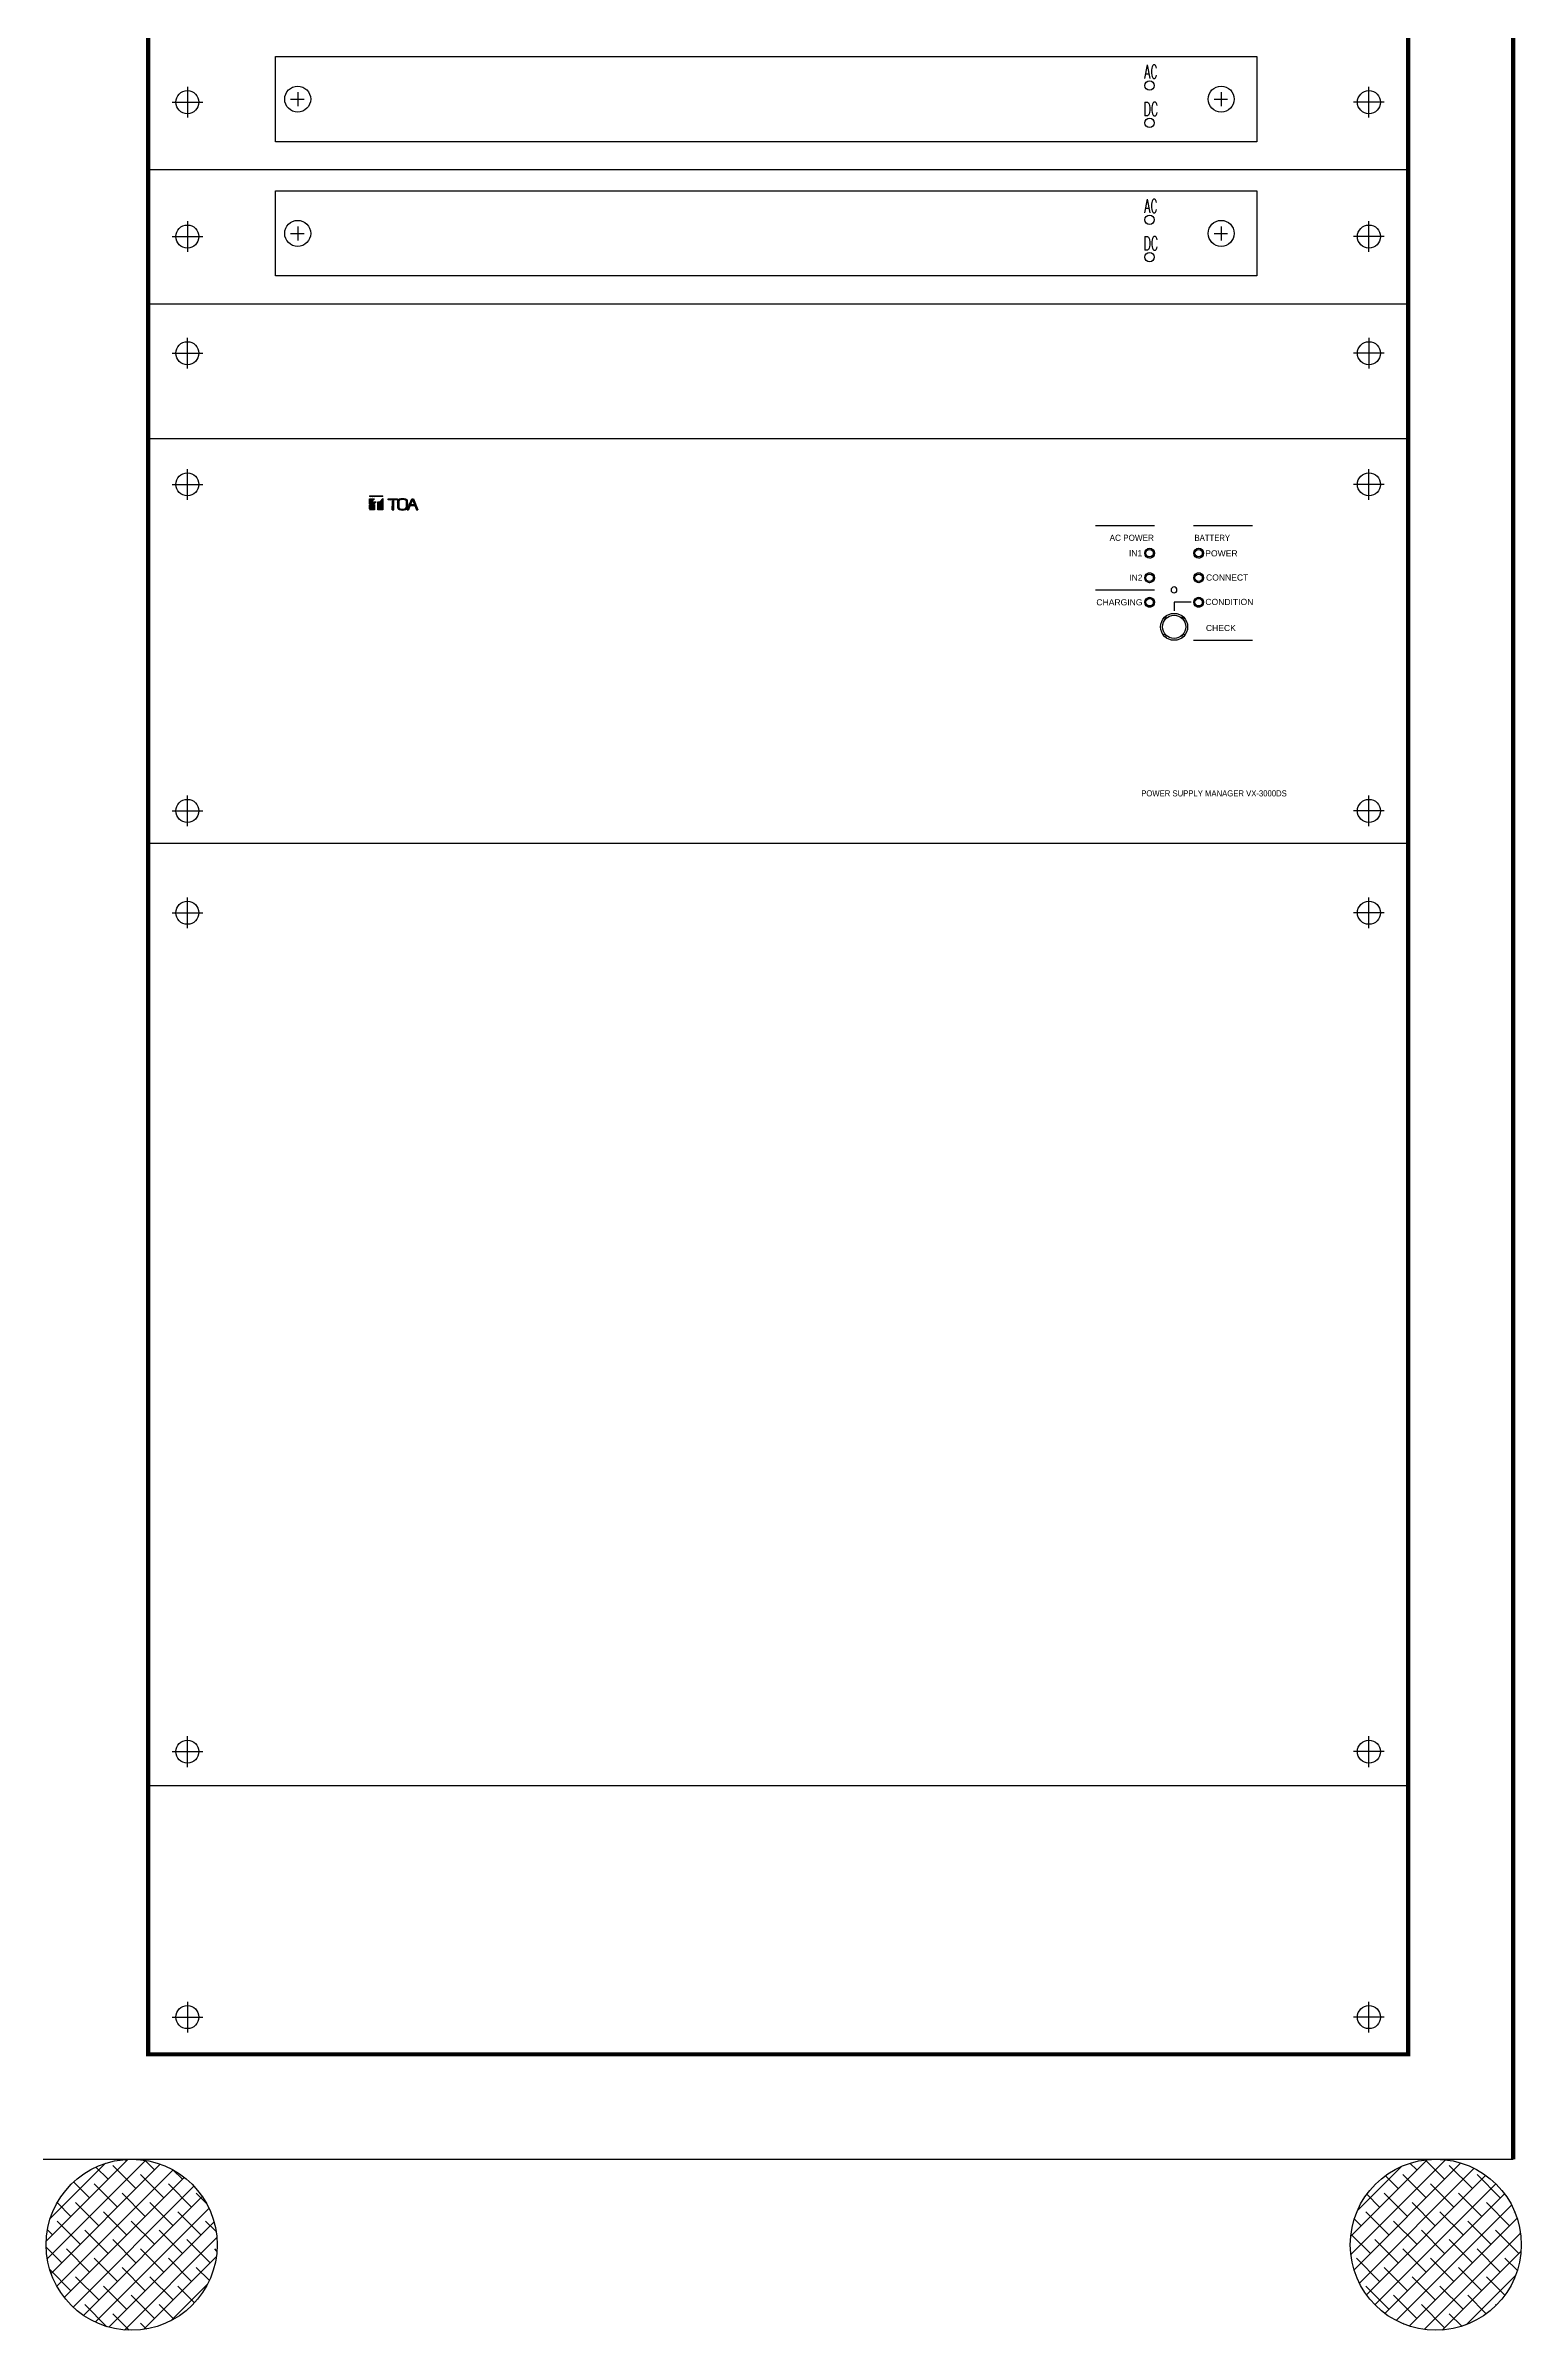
# Model space of a CAD drawing. Header units: millimetres. Extents: x 2974 to 5671, y 1205 to 3288.
# Drawn here: x 4212.6 to 4317.7, y 1283 to 1445.8 of the extents above; entities that cross this region are included whole.
import ezdxf
from ezdxf.enums import TextEntityAlignment as Align

# ---------------------------------------------------------------- set-up
doc = ezdxf.new("R2010")
doc.units = ezdxf.units.MM
for name, color, linetype in [('0-RACK', 7, 'Continuous'), ('SILK', 5, 'Continuous'), ('TEXT', 3, 'Continuous')]:
    doc.layers.add(name, color=color, linetype=linetype)
doc.styles.add('SIMPLEX', font='simplex.shx', dxfattribs={"width": 0.6})
doc.styles.get("Standard").update_dxf_attribs({"font": 'arial.ttf'})
pattern_1 = [(45, (1497.25135, 1089.468), (-0.6612692, 0.6612692), []), (135, (1497.25135, 1089.468), (-1.9838076, 0.6612692), [2.3379397, -1.4027638])]

# ---------------------------------------------------------------- blocks, each defined once
blk = doc.blocks.new('3000DS')
for p, q in [((20.58, 9.39), (25.16, 9.39)), ((28.22, 9.39), (32.8, 9.39)), ((25.07, 7.45), (25.07, 7)), ((28.89, 7.45), (28.89, 7)), ((25.07, 5.55), (25.07, 5.1)), ((28.89, 5.55), (28.89, 5.1)), ((20.58, 4.37), (25.16, 4.37)), ((25.07, 3.64), (25.07, 3.19)), ((26.48, 4.46), (26.47, 4.37)), ((26.47, 4.37), (26.48, 4.28)), ((26.54, 4.53), (26.48, 4.46)), ((26.48, 4.28), (26.54, 4.21)), ((26.61, 4.58), (26.54, 4.53)), ((26.54, 4.21), (26.61, 4.16)), ((26.7, 4.6), (26.61, 4.58)), ((26.61, 4.16), (26.7, 4.14)), ((26.78, 4.58), (26.7, 4.6)), ((26.7, 4.14), (26.78, 4.16)), ((26.86, 4.53), (26.78, 4.58)), ((26.78, 4.16), (26.86, 4.21)), ((26.91, 4.46), (26.86, 4.53)), ((26.86, 4.21), (26.91, 4.28)), ((26.92, 4.37), (26.91, 4.46)), ((26.91, 4.28), (26.92, 4.37)), ((28.89, 3.64), (28.89, 3.19)), ((28.22, 0.46), (32.8, 0.46))]:
    blk.add_line(p, q)
for centre, radius in [((24.79, 7.23), 0.384), ((24.79, 7.23), 0.287), ((28.61, 7.23), 0.384), ((28.61, 7.23), 0.287), ((24.79, 5.32), 0.384), ((24.79, 5.32), 0.287), ((28.61, 5.32), 0.384), ((28.61, 5.32), 0.287), ((24.79, 3.41), 0.384), ((24.79, 3.41), 0.287), ((28.61, 3.41), 0.384), ((28.61, 3.41), 0.287), ((26.7, 1.5), 1.05), ((26.7, 1.5), 0.901)]:
    blk.add_circle(centre, radius)
for centre, radius, start, end in [((24.79, 7.23), 0.364, 37.9334, 321.5494), ((28.61, 7.23), 0.364, 37.9334, 321.5494), ((24.79, 5.32), 0.364, 37.9334, 321.5494), ((28.61, 5.32), 0.364, 37.9334, 321.5494), ((24.79, 3.41), 0.364, 37.9334, 321.5494), ((28.61, 3.41), 0.364, 37.9334, 321.5494), ((25.93, 2.27), 0.154, 241.0381, 28.4166), ((27.46, 2.27), 0.153, 149.971, 298.9332), ((25.94, 0.74), 0.154, 329.8537, 120.1463), ((27.46, 0.74), 0.153, 61.5206, 209.5931)]:
    blk.add_arc(centre, radius, start, end)
at = {"layer": 'SILK'}
for p, q in [((-35.95, 11.7), (-34.9, 11.7)), ((-35.95, 11.65), (-35.9, 11.7)), ((-35.95, 11.7), (-35.95, 11.64)), ((-34.9, 11.64), (-35.95, 11.64)), ((-35.95, 11.15), (-35.65, 11.46)), ((-35.95, 11.21), (-35.71, 11.46)), ((-35.95, 11.26), (-35.76, 11.46)), ((-35.95, 11.04), (-35.95, 11.46)), ((-35.95, 11.1), (-35.6, 11.46)), ((-35.95, 11.04), (-35.55, 11.46)), ((-35.95, 11.46), (-35.55, 11.46)), ((-35.95, 11.32), (-35.81, 11.46)), ((-35.95, 11.37), (-35.87, 11.46)), ((-35.95, 11.43), (-35.92, 11.46)), ((-35.95, 10.71), (-35.44, 11.24)), ((-35.95, 10.77), (-35.5, 11.24)), ((-35.95, 10.82), (-35.55, 11.24)), ((-35.42, 11.24), (-35.95, 10.69)), ((-35.95, 10.93), (-35.66, 11.24)), ((-35.95, 10.96), (-35.69, 11.24)), ((-35.95, 10.88), (-35.6, 11.24)), ((-35.95, 10.61), (-35.55, 11.03)), ((-35.95, 10.61), (-35.55, 11.02)), ((-35.95, 10.69), (-35.95, 10.96)), ((-35.91, 11.64), (-35.85, 11.7)), ((-35.89, 10.61), (-35.55, 10.97)), ((-35.85, 11.64), (-35.8, 11.7)), ((-35.84, 10.61), (-35.55, 10.91)), ((-35.8, 11.64), (-35.75, 11.7)), ((-35.79, 10.61), (-35.55, 10.86)), ((-35.75, 11.64), (-35.69, 11.7)), ((-35.73, 10.61), (-35.55, 10.8)), ((-35.7, 11.64), (-35.64, 11.7)), ((-35.69, 11.24), (-35.42, 11.24)), ((-35.68, 10.61), (-35.55, 10.75)), ((-35.64, 11.64), (-35.59, 11.7)), ((-35.63, 10.61), (-35.55, 10.69)), ((-35.59, 11.64), (-35.53, 11.7)), ((-35.55, 11.03), (-35.55, 10.61)), ((-35.54, 11.64), (-35.48, 11.7)), ((-35.48, 11.64), (-35.43, 11.7)), ((-35.43, 11.64), (-35.37, 11.7)), ((-35.38, 11.64), (-35.32, 11.7)), ((-35.32, 11.64), (-35.27, 11.7)), ((-35.29, 11.07), (-34.9, 11.47)), ((-35.29, 11.01), (-34.9, 11.41)), ((-35.29, 10.96), (-34.9, 11.36)), ((-35.29, 10.9), (-34.9, 11.3)), ((-35.29, 10.85), (-34.9, 11.25)), ((-35.29, 11.12), (-35.18, 11.24)), ((-35.29, 11.18), (-35.23, 11.24)), ((-35.29, 11.23), (-35.28, 11.24)), ((-35.29, 11.24), (-35.15, 11.24)), ((-35.29, 10.61), (-35.29, 11.24)), ((-35.29, 10.79), (-34.9, 11.19)), ((-35.29, 10.74), (-34.9, 11.14)), ((-35.29, 10.68), (-34.9, 11.08)), ((-35.29, 10.63), (-34.9, 11.03)), ((-35.27, 11.64), (-35.21, 11.7)), ((-35.26, 10.61), (-34.9, 10.97)), ((-35.22, 11.64), (-35.16, 11.7)), ((-35.2, 10.61), (-34.9, 10.92)), ((-35.17, 11.64), (-35.11, 11.7)), ((-35.15, 11.24), (-34.9, 11.49)), ((-35.15, 10.61), (-34.9, 10.86)), ((-35.11, 11.64), (-35.06, 11.7)), ((-35.1, 10.61), (-34.9, 10.81)), ((-35.06, 11.64), (-35, 11.7)), ((-35.04, 10.61), (-34.9, 10.75)), ((-35.01, 11.64), (-34.95, 11.7)), ((-34.99, 10.61), (-34.9, 10.7)), ((-34.95, 11.64), (-34.9, 11.69)), ((-34.9, 11.64), (-34.9, 11.7)), ((-34.9, 11.49), (-34.9, 10.61)), ((-34.48, 11.46), (-33.75, 11.46)), ((-34.48, 11.38), (-34.4, 11.46)), ((-34.48, 11.43), (-34.45, 11.46)), ((-34.48, 11.38), (-34.48, 11.46)), ((-33.75, 11.38), (-34.48, 11.38)), ((-34.42, 11.38), (-34.34, 11.46)), ((-34.37, 11.38), (-34.29, 11.46)), ((-34.32, 11.38), (-34.24, 11.46)), ((-34.27, 11.38), (-34.18, 11.46)), ((-34.21, 11.38), (-34.13, 11.46)), ((-34.17, 10.88), (-34.07, 10.98)), ((-34.17, 10.82), (-34.07, 10.92)), ((-34.17, 10.77), (-34.07, 10.87)), ((-34.17, 10.71), (-34.07, 10.81)), ((-34.17, 10.65), (-34.07, 10.76)), ((-34.16, 11.38), (-34.08, 11.46)), ((-34.16, 11.27), (-34.07, 11.37)), ((-34.16, 11.26), (-34.07, 11.36)), ((-34.16, 11.21), (-34.07, 11.31)), ((-34.16, 10.91), (-34.16, 11.27)), ((-34.16, 11.15), (-34.07, 11.25)), ((-34.16, 11.1), (-34.07, 11.2)), ((-34.16, 11.04), (-34.07, 11.14)), ((-34.16, 10.99), (-34.07, 11.09)), ((-34.16, 10.93), (-34.07, 11.03)), ((-34.16, 10.61), (-34.07, 10.7)), ((-34.11, 11.38), (-34.03, 11.46)), ((-34.07, 11.37), (-34.07, 10.91)), ((-34.05, 11.38), (-33.97, 11.46)), ((-34, 11.38), (-33.92, 11.46)), ((-33.95, 11.38), (-33.87, 11.46)), ((-33.89, 11.38), (-33.81, 11.46)), ((-33.84, 11.38), (-33.76, 11.46)), ((-33.79, 11.38), (-33.75, 11.42)), ((-33.77, 11.18), (-33.62, 11.33)), ((-33.77, 11.12), (-33.67, 11.23)), ((-33.77, 11.07), (-33.67, 11.17)), ((-33.77, 11.01), (-33.67, 11.11)), ((-33.77, 10.96), (-33.67, 11.06)), ((-33.77, 10.9), (-33.67, 11)), ((-33.76, 11.24), (-33.56, 11.45)), ((-33.76, 10.85), (-33.67, 10.95)), ((-33.76, 10.8), (-33.67, 10.9)), ((-33.75, 11.46), (-33.75, 11.38)), ((-33.75, 11.31), (-33.63, 11.43)), ((-33.75, 10.76), (-33.67, 10.84)), ((-33.73, 10.72), (-33.66, 10.8)), ((-33.71, 10.69), (-33.64, 10.76)), ((-33.68, 10.67), (-33.62, 10.73)), ((-33.65, 10.64), (-33.59, 10.71)), ((-33.61, 11.35), (-33.49, 11.47)), ((-33.61, 10.63), (-33.56, 10.68)), ((-33.57, 10.62), (-33.52, 10.67)), ((-33.5, 11.4), (-33.43, 11.47)), ((-33.44, 11.41), (-33.37, 11.48)), ((-33.38, 11.42), (-33.32, 11.48)), ((-33.33, 11.42), (-33.27, 11.47)), ((-33.28, 11.41), (-33.23, 11.46)), ((-33.27, 10.59), (-33.19, 10.68)), ((-33.24, 11.4), (-33.18, 11.45)), ((-33.21, 10.6), (-32.97, 10.85)), ((-33.2, 11.39), (-33.14, 11.44)), ((-33.16, 11.37), (-33.1, 11.43)), ((-33.14, 10.62), (-32.98, 10.79)), ((-33.12, 11.35), (-33.06, 11.41)), ((-33.1, 11.32), (-33.03, 11.39)), ((-33.08, 11.29), (-33.01, 11.36)), ((-33.07, 11.24), (-32.99, 11.33)), ((-33.07, 11.19), (-32.98, 11.28)), ((-33.07, 10.86), (-32.97, 10.97)), ((-33.07, 10.8), (-32.97, 10.91)), ((-33.06, 11.14), (-32.97, 11.23)), ((-33.06, 11.09), (-32.97, 11.18)), ((-33.06, 11.03), (-32.97, 11.13)), ((-33.06, 10.98), (-32.96, 11.08)), ((-33.06, 10.92), (-32.96, 11.02)), ((-33.04, 10.66), (-33.01, 10.7)), ((-33, 10.61), (-32.64, 11.46)), ((-32.99, 10.61), (-32.85, 10.75)), ((-32.97, 10.69), (-32.81, 10.85)), ((-32.92, 10.79), (-32.77, 10.94)), ((-32.88, 10.89), (-32.73, 11.04)), ((-32.84, 10.99), (-32.69, 11.14)), ((-32.59, 11.38), (-32.8, 10.89)), ((-32.8, 11.08), (-32.65, 11.23)), ((-32.76, 11.18), (-32.61, 11.33)), ((-32.73, 10.95), (-32.66, 11.02)), ((-32.73, 10.95), (-32.42, 10.95)), ((-32.72, 10.95), (-32.65, 11.02)), ((-32.71, 11.28), (-32.54, 11.46)), ((-32.67, 11.38), (-32.59, 11.46)), ((-32.67, 10.95), (-32.6, 11.02)), ((-32.66, 11.02), (-32.45, 11.02)), ((-32.64, 11.46), (-32.52, 11.46)), ((-32.61, 10.95), (-32.55, 11.02)), ((-32.59, 11.36), (-32.51, 11.44)), ((-32.59, 11.38), (-32.45, 11.02)), ((-32.57, 11.32), (-32.49, 11.4)), ((-32.56, 11.28), (-32.48, 11.36)), ((-32.56, 10.95), (-32.49, 11.02)), ((-32.54, 11.24), (-32.46, 11.32)), ((-32.52, 11.46), (-32.18, 10.61)), ((-32.52, 11.2), (-32.45, 11.28)), ((-32.51, 11.16), (-32.43, 11.24)), ((-32.51, 10.95), (-32.37, 11.09)), ((-32.49, 11.13), (-32.42, 11.21)), ((-32.48, 11.09), (-32.4, 11.17)), ((-32.46, 11.05), (-32.38, 11.13)), ((-32.45, 10.95), (-32.35, 11.05)), ((-32.42, 10.93), (-32.34, 11.01)), ((-32.42, 10.95), (-32.29, 10.61)), ((-32.4, 10.89), (-32.32, 10.97)), ((-32.38, 10.85), (-32.31, 10.93)), ((-32.37, 10.81), (-32.29, 10.9)), ((-32.35, 10.78), (-32.28, 10.86)), ((-32.34, 10.74), (-32.26, 10.82)), ((-32.32, 10.7), (-32.24, 10.78)), ((-32.31, 10.66), (-32.23, 10.74)), ((-32.29, 10.62), (-32.21, 10.7)), ((-35.55, 10.61), (-35.95, 10.61)), ((-35.57, 10.61), (-35.55, 10.64)), ((-34.9, 10.61), (-35.29, 10.61)), ((-34.94, 10.61), (-34.9, 10.64)), ((-34.17, 10.61), (-34.06, 10.61)), ((-34.1, 10.61), (-34.07, 10.65)), ((-33.53, 10.6), (-33.47, 10.66)), ((-33.48, 10.6), (-33.43, 10.65)), ((-33.43, 10.59), (-33.38, 10.65)), ((-33.38, 10.59), (-33.32, 10.65)), ((-33.33, 10.59), (-33.26, 10.66)), ((-33, 10.61), (-32.91, 10.61)), ((-32.94, 10.61), (-32.89, 10.66)), ((-32.29, 10.61), (-32.18, 10.61)), ((-32.25, 10.61), (-32.2, 10.66)), ((-32.19, 10.61), (-32.18, 10.62)), ((28.03, 3.41), (26.69, 3.41)), ((26.69, 3.41), (26.69, 2.75))]:
    blk.add_line(p, q, dxfattribs=at)
for centre, radius, start, end in [((-42.68, 10.89), 8.51, 358.0977, 0.0862), ((-25.56, 10.89), 8.51, 179.9138, 181.9023), ((-31.22, 11.03), 2.55, 174.5487, 185.4513), ((-33.54, 11.23), 0.219, 111.5134, 167.8475), ((-33.54, 10.84), 0.228, 193.3575, 247.2817), ((-33.47, 11.2), 0.199, 115.3925, 169.7968), ((-31.12, 11.03), 2.55, 175.4114, 184.5886), ((-33.46, 10.87), 0.209, 191.5685, 243.2422), ((-33.37, 10.7), 0.774, 70.5314, 109.4686), ((-33.37, 10.9), 0.52, 68.9017, 111.0983), ((-33.37, 11.17), 0.52, 248.9017, 291.0983), ((-33.22, 11.23), 0.153, 0.8028, 74.0079), ((-33.23, 10.83), 0.157, 287.0621, 358.1272), ((-33.15, 11.26), 0.175, 4.189, 76.4501), ((-33.15, 10.81), 0.178, 284.2326, 355.1283), ((-35.61, 11.03), 2.55, 355.4114, 4.5886), ((-35.52, 11.03), 2.55, 354.5487, 5.4513), ((-24.92, 7.66), 8.51, 157.7026, 159.7379), ((-33.37, 11.36), 0.774, 250.5314, 289.4686)]:
    blk.add_arc(centre, radius, start, end, dxfattribs=at)
for s, width, p in [('AC POWER', 0.95, (23.4, 8.19)), ('BATTERY', 0.9, (29.67, 8.19))]:
    blk.add_text(s, height=0.477, dxfattribs=dict(at, width=width)).set_placement(p, align=Align.CENTER)
for s, p in [('IN1', (23.7, 6.99)), ('POWER', (30.38, 6.98)), ('IN2', (23.72, 5.09)), ('CONNECT', (30.83, 5.1)), ('CHARGING', (22.44, 3.17)), ('CONDITION', (31, 3.2)), ('CHECK', (30.34, 1.17))]:
    blk.add_text(s, height=0.477, dxfattribs=at).set_placement(p, align=Align.CENTER)
at = {"layer": 'SILK', "width": 0.9}
blk.add_text('POWER SUPPLY MANAGER VX-3000DS', height=0.4771, dxfattribs=at).set_placement((35.47, -11.7), align=Align.RIGHT)

msp = doc.modelspace()

# ---------------------------------------------------------------- hatches: boundary and pattern name
at = {"layer": '0-RACK', "linetype": 'Continuous'}
h = msp.add_hatch(dxfattribs=at)
h.set_pattern_fill('ANSI38', color=0, scale=7.481407, style=0)
h.set_pattern_definition(pattern_1)
h.paths.add_polyline_path([(4224.82357, 1289.13551, 1), (4212.63807, 1289.13551, 1)])
h = msp.add_hatch(dxfattribs=at)
h.set_pattern_fill('ANSI38', color=0, scale=7.481407, style=0)
h.set_pattern_definition(pattern_1)
h.paths.add_polyline_path([(4305.55709, 1289.13551, 1), (4317.74259, 1289.13551, 1)])

# ---------------------------------------------------------------- linework, layer by layer
at = {"color": 0, "ltscale": 0.5, "extrusion": (-4.40822e-16, 0.000346206, 1)}
for p, q in [((4230.05982, 1441.95288, 0.51642), (4231.0163, 1441.95288, 0.51642)), ((4230.55905, 1442.44827, 0.51625), (4230.55905, 1441.45749, 0.51659)), ((4295.85506, 1441.95288, 0.51642), (4296.81154, 1441.95288, 0.51642)), ((4296.35428, 1442.44827, 0.51625), (4296.35428, 1441.45749, 0.51659)), ((4230.05982, 1432.39022, 0.51642), (4231.0163, 1432.39022, 0.51642)), ((4230.55905, 1432.88561, 0.51625), (4230.55905, 1431.89483, 0.51659)), ((4295.85506, 1432.39022, 0.51642), (4296.81154, 1432.39022, 0.51642)), ((4296.35428, 1432.88561, 0.51625), (4296.35428, 1431.89483, 0.51659))]:
    msp.add_line(p, q, dxfattribs=at)
for points, elevation in [([(4228.9863, 1444.99391), (4298.90444, 1444.99391), (4298.90444, 1438.93319), (4228.9863, 1438.93319)], 1.01563), ([(4228.9863, 1435.43124), (4298.90444, 1435.43124), (4298.90444, 1429.37053), (4228.9863, 1429.37053)], 1.01232)]:
    msp.add_lwpolyline(points, close=True, dxfattribs=dict(at, elevation=elevation))
for centre, radius in [((4230.56082, 1441.96355, 1.01563), 0.92561), ((4291.25385, 1442.93218, 1.01563), 0.33419), ((4296.35606, 1441.96355, 1.01563), 0.92561), ((4291.25385, 1440.27115, 1.01563), 0.33419), ((4291.25385, 1433.36952, 1.01232), 0.33419), ((4230.56082, 1432.40089, 1.01232), 0.92561), ((4296.35606, 1432.40089, 1.01232), 0.92561), ((4291.25385, 1430.70849, 1.01232), 0.33419)]:
    msp.add_circle(centre, radius, dxfattribs=at)
at = {"layer": '0-RACK', "color": 0}
for p, q in [((4222.70074, 1442.84091, -0.02095), (4222.70074, 1440.65199, -0.02095)), ((4306.88322, 1440.65199, -0.02095), (4306.88322, 1442.84091, -0.02095)), ((4221.60628, 1441.74645, -0.02095), (4223.7952, 1441.74645, -0.02095)), ((4307.97767, 1441.74645, -0.02095), (4305.78876, 1441.74645, -0.02095)), ((4221.60628, 1432.17718, -0.02095), (4223.7952, 1432.17718, -0.02095)), ((4222.70074, 1433.27164, -0.02095), (4222.70074, 1431.08272, -0.02095)), ((4307.97767, 1432.17718, -0.02095), (4305.78876, 1432.17718, -0.02095)), ((4306.88322, 1431.08272, -0.02095), (4306.88322, 1433.27164, -0.02095)), ((4221.60628, 1423.86763, -0.02095), (4223.7952, 1423.86763, -0.02095)), ((4222.70074, 1422.77317, -0.02095), (4222.70074, 1424.96209, -0.02095)), ((4307.97767, 1423.86763, -0.02095), (4305.78876, 1423.86763, -0.02095)), ((4306.88322, 1424.96209, -0.02095), (4306.88322, 1422.77317, -0.02095)), ((4221.60628, 1414.52407, -0.02095), (4223.7952, 1414.52407, -0.02095)), ((4222.70074, 1413.42961, -0.02095), (4222.70074, 1415.61853, -0.02095)), ((4307.97767, 1414.52407, -0.02095), (4305.78876, 1414.52407, -0.02095)), ((4306.88322, 1413.42961, -0.02095), (4306.88322, 1415.61853, -0.02095)), ((4222.70074, 1390.17344, -0.02095), (4222.70074, 1392.36236, -0.02095)), ((4306.88322, 1390.17344, -0.02095), (4306.88322, 1392.36236, -0.02095)), ((4221.60628, 1391.2679, -0.02095), (4223.7952, 1391.2679, -0.02095)), ((4307.97767, 1391.2679, -0.02095), (4305.78876, 1391.2679, -0.02095)), ((4222.70074, 1382.91493, -0.02095), (4222.70074, 1385.10384, -0.02095)), ((4306.88322, 1382.91493, -0.02095), (4306.88322, 1385.10384, -0.02095)), ((4221.60628, 1384.00939, -0.02095), (4223.7952, 1384.00939, -0.02095)), ((4307.97767, 1384.00939, -0.02095), (4305.78876, 1384.00939, -0.02095)), ((4222.70074, 1323.16434, -0.02095), (4222.70074, 1325.35326, -0.02095)), ((4306.88322, 1323.16434, -0.02095), (4306.88322, 1325.35326, -0.02095)), ((4221.60628, 1324.2588, -0.02095), (4223.7952, 1324.2588, -0.02095)), ((4307.97767, 1324.2588, -0.02095), (4305.78876, 1324.2588, -0.02095)), ((4221.60628, 1305.35067, -0.02095), (4223.7952, 1305.35067, -0.02095)), ((4222.70074, 1306.44513, -0.02095), (4222.70074, 1304.25621, -0.02095)), ((4307.97767, 1305.35067, -0.02095), (4305.78876, 1305.35067, -0.02095)), ((4306.88322, 1304.25621, -0.02095), (4306.88322, 1306.44513, -0.02095))]:
    msp.add_line(p, q, dxfattribs=at)
at = {"layer": '0-RACK', "color": 0, "linetype": 'Continuous'}
for p, q in [((4219.90353, 1436.95356, -0.02095), (4309.68042, 1436.95356, -0.02095)), ((4219.90353, 1427.39089, -0.02095), (4309.68042, 1427.39089, -0.02095)), ((4219.90353, 1417.78199, -0.02095), (4309.68042, 1417.78199, -0.02095)), ((4219.90353, 1388.9718, -0.02095), (4309.68042, 1388.9718, -0.02095)), ((4219.90353, 1388.9718, -0.02095), (4309.68042, 1388.9718, -0.02095)), ((4219.90353, 1321.85151, -0.02095), (4309.68042, 1321.85151, -0.02095)), ((4219.90353, 1302.69976, -0.02095), (4309.68042, 1302.69976, -0.02095)), ((4212.42213, 1295.22826, -0.02095), (4317.16183, 1295.22826, -0.02095))]:
    msp.add_line(p, q, dxfattribs=at)
at = {"layer": '0-RACK', "color": 0, "linetype": 'Continuous', "const_width": 0.29926, "elevation": -0.02095}
msp.add_lwpolyline([(4274.3059, 1766.39731), (4317.16183, 1741.84522), (4212.42213, 1741.84522), (4317.16183, 1741.84522), (4317.16183, 1295.22826)], dxfattribs=at)
msp.add_lwpolyline([(4219.90353, 1302.69976), (4219.90353, 1734.3539), (4309.68042, 1734.3539), (4309.68042, 1302.69976)], close=True, dxfattribs=at)
at = {"layer": '0-RACK', "color": 0}
for centre, radius in [((4222.70074, 1441.74645, -0.02095), 0.82076), ((4306.88322, 1441.74645, -0.02095), 0.82076), ((4222.70074, 1432.17718, -0.02095), 0.82076), ((4306.88322, 1432.17718, -0.02095), 0.82076), ((4222.70074, 1423.86763, -0.02095), 0.82076), ((4306.88322, 1423.86763, -0.02095), 0.82076), ((4222.70074, 1414.52407, -0.02095), 0.82076), ((4306.88322, 1414.52407, -0.02095), 0.82076), ((4222.70074, 1391.2679, -0.02095), 0.82076), ((4306.88322, 1391.2679, -0.02095), 0.82076), ((4222.70074, 1384.00939, -0.02095), 0.82076), ((4306.88322, 1384.00939, -0.02095), 0.82076), ((4222.70074, 1324.2588, -0.02095), 0.82076), ((4306.88322, 1324.2588, -0.02095), 0.82076), ((4222.70074, 1305.35067, -0.02095), 0.82076), ((4306.88322, 1305.35067, -0.02095), 0.82076), ((4218.73082, 1289.13551, -0.02095), 6.09275), ((4311.64984, 1289.13551, -0.02095), 6.09275)]:
    msp.add_circle(centre, radius, dxfattribs=at)

# ---------------------------------------------------------------- block references
at = {"xscale": 0.9151933546048829, "yscale": 0.9151933546048829, "zscale": 0.9151933546048829}
msp.add_blockref('3000DS', (4268.57052, 1403.00457, -0.02095), dxfattribs=at)

# ---------------------------------------------------------------- texts
at = {"layer": 'TEXT', "color": 0, "extrusion": (-4.40822e-16, 0.000346206, 1), "style": 'SIMPLEX', "width": 0.6}
for s, p in [('AC', (4291.34726, 1443.43831, 1.01563)), ('DC', (4291.34726, 1440.77728, 1.01563)), ('AC', (4291.34726, 1433.87565, 1.01232)), ('DC', (4291.34726, 1431.21462, 1.01232))]:
    msp.add_text(s, height=0.962398, dxfattribs=at).set_placement(p, align=Align.CENTER)

doc.saveas('drawing.dxf')
